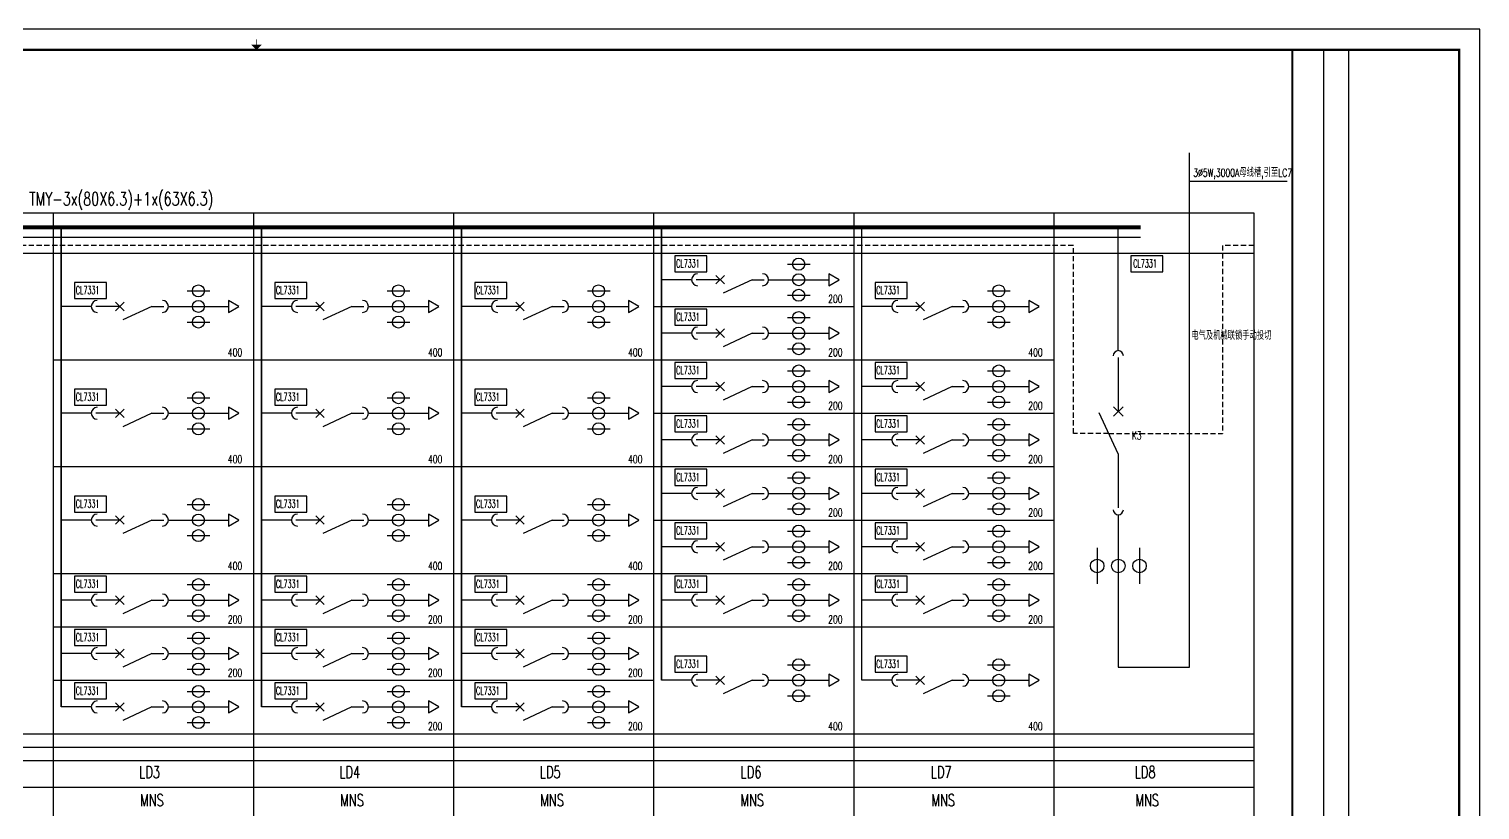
# Model space of a CAD drawing. Extents: x -336391 to 664021, y -458009 to -178412.
# Drawn here: x 469648 to 539259, y -411342 to -373909 of the extents above; entities that cross this region are included whole.
import ezdxf
from ezdxf.enums import TextEntityAlignment as Align

# ---------------------------------------------------------------- set-up
doc = ezdxf.new("R2010")
doc.units = 0
doc.header["$LTSCALE"] = 1000
doc.header["$MEASUREMENT"] = 0
doc.linetypes.add('DASHED2', pattern=[0.375, 0.25, -0.125])
for name, color, linetype in [('A-墙线', 7, 'CONTINUOUS'), ('EQUIP-箱柜', 3, 'CONTINUOUS'), ('WIRE-照明', 6, 'CONTINUOUS'), ('图框', 7, 'CONTINUOUS'), ('电气-文字', 4, 'CONTINUOUS'), ('电气-电缆沟', 9, 'CONTINUOUS'), ('电气-设备标注', 4, 'CONTINUOUS')]:
    doc.layers.add(name, color=color, linetype=linetype)
doc.styles.add('HZ', font='tjromans.shx', dxfattribs={"width": 0.75, "bigfont": 'tjhztxt.shx'})
doc.styles.get("Standard").update_dxf_attribs({"font": 'simplex.shx', "bigfont": 'hztxt.shx'})
doc.linetypes.add('接地线', pattern='A,0.5,-0.25,0,-0.25,["/",Standard,S=0.25,R=0,X=-0.8,Y=-0.12]', length=1)

# ---------------------------------------------------------------- blocks, each defined once
blk = doc.blocks.new('tk2')
at = {"layer": '图框'}
for p, q in [((118900, 84100), (0, 84100)), ((118900, 0), (118900, 84100)), ((111400, 83100), (111400, 41100)), ((112600, 83100), (112600, 41100))]:
    blk.add_line(p, q, dxfattribs=at)
for points, const_width in [([(60200, 83350), (60200, 83600)], 30), ([(109900, 83100), (109900, 1000)], 100)]:
    blk.add_lwpolyline(points, dxfattribs=dict(at, const_width=const_width))
at = {"layer": '图框', "const_width": 120}
blk.add_lwpolyline([(117900, 1000), (117900, 83100), (2500, 83100), (2500, 1000)], close=True, dxfattribs=at)
at = {"layer": '图框'}
blk.add_solid([(59950, 83350), (60450, 83350), (60200, 83100)], dxfattribs=at)

msp = doc.modelspace()

# ---------------------------------------------------------------- linework, layer by layer
at = {"layer": 'EQUIP-箱柜'}
for p, q in [((506037.2, -385179.5), (507125.9, -385179.5)), ((502601, -385722.3), (503008.3, -386129.6)), ((503008.3, -385722.3), (502601, -386129.6)), ((504340.7, -385926), (502948.6, -386575.1)), ((473801, -387002.3), (474208.3, -387409.6)), ((474208.3, -387002.3), (473801, -387409.6)), ((477237.2, -386459.5), (478325.9, -386459.5)), ((483401, -387002.3), (483808.3, -387409.6)), ((483808.3, -387002.3), (483401, -387409.6)), ((486837.2, -386459.5), (487925.9, -386459.5)), ((493001, -387002.3), (493408.3, -387409.6)), ((493408.3, -387002.3), (493001, -387409.6)), ((496437.2, -386459.5), (497525.9, -386459.5)), ((506037.2, -386672.5), (507125.9, -386672.5)), ((512201, -387002.3), (512608.3, -387409.6)), ((512608.3, -387002.3), (512201, -387409.6)), ((515637.2, -386459.5), (516725.9, -386459.5)), ((475540.7, -387206), (474148.6, -387855.1)), ((485140.7, -387206), (483748.6, -387855.1)), ((494740.7, -387206), (493348.6, -387855.1)), ((513940.7, -387206), (512548.6, -387855.1)), ((477237.2, -387952.5), (478325.9, -387952.5)), ((486837.2, -387952.5), (487925.9, -387952.5)), ((496437.2, -387952.5), (497525.9, -387952.5)), ((502601, -388282.3), (503008.3, -388689.6)), ((503008.3, -388282.3), (502601, -388689.6)), ((506037.2, -387739.5), (507125.9, -387739.5)), ((515637.2, -387952.5), (516725.9, -387952.5)), ((504340.7, -388486), (502948.6, -389135.1)), ((506037.2, -389232.5), (507125.9, -389232.5)), ((506037.2, -390299.5), (507125.9, -390299.5)), ((515637.2, -390299.5), (516725.9, -390299.5)), ((502601, -390842.3), (503008.3, -391249.6)), ((503008.3, -390842.3), (502601, -391249.6)), ((504340.7, -391046), (502948.6, -391695.1)), ((512608.3, -390842.3), (512201, -391249.6)), ((512201, -390842.3), (512608.3, -391249.6)), ((513940.7, -391046), (512548.6, -391695.1)), ((477237.2, -391579.5), (478325.9, -391579.5)), ((486837.2, -391579.5), (487925.9, -391579.5)), ((496437.2, -391579.5), (497525.9, -391579.5)), ((506037.2, -391792.5), (507125.9, -391792.5)), ((515637.2, -391792.5), (516725.9, -391792.5)), ((521908.7, -391592.5), (521908.7, -392240.5)), ((473801, -392122.3), (474208.3, -392529.6)), ((474208.3, -392122.3), (473801, -392529.6)), ((475540.7, -392326), (474148.6, -392975.1)), ((483401, -392122.3), (483808.3, -392529.6)), ((483808.3, -392122.3), (483401, -392529.6)), ((485140.7, -392326), (483748.6, -392975.1)), ((493001, -392122.3), (493408.3, -392529.6)), ((493408.3, -392122.3), (493001, -392529.6)), ((494740.7, -392326), (493348.6, -392975.1)), ((521908.7, -394274.7), (520990.4, -392305.5)), ((522137.8, -392469.6), (521679.6, -392011.4)), ((522137.8, -392011.4), (521679.6, -392469.6)), ((477237.2, -393072.5), (478325.9, -393072.5)), ((486837.2, -393072.5), (487925.9, -393072.5)), ((496437.2, -393072.5), (497525.9, -393072.5)), ((506037.2, -392859.5), (507125.9, -392859.5)), ((515637.2, -392859.5), (516725.9, -392859.5)), ((502601, -393402.3), (503008.3, -393809.6)), ((503008.3, -393402.3), (502601, -393809.6)), ((504340.7, -393606), (502948.6, -394255.1)), ((512608.3, -393402.3), (512201, -393809.6)), ((512201, -393402.3), (512608.3, -393809.6)), ((513940.7, -393606), (512548.6, -394255.1)), ((506037.2, -394352.5), (507125.9, -394352.5)), ((515637.2, -394352.5), (516725.9, -394352.5)), ((503008.3, -395962.3), (502601, -396369.6)), ((502601, -395962.3), (503008.3, -396369.6)), ((506037.2, -395419.5), (507125.9, -395419.5)), ((512608.3, -395962.3), (512201, -396369.6)), ((512201, -395962.3), (512608.3, -396369.6)), ((515637.2, -395419.5), (516725.9, -395419.5)), ((477237.2, -396699.5), (478325.9, -396699.5)), ((486837.2, -396699.5), (487925.9, -396699.5)), ((496437.2, -396699.5), (497525.9, -396699.5)), ((504340.7, -396166), (502948.6, -396815.1)), ((513940.7, -396166), (512548.6, -396815.1)), ((473801, -397242.3), (474208.3, -397649.6)), ((474208.3, -397242.3), (473801, -397649.6)), ((475540.7, -397446), (474148.6, -398095.1)), ((483401, -397242.3), (483808.3, -397649.6)), ((483808.3, -397242.3), (483401, -397649.6)), ((485140.7, -397446), (483748.6, -398095.1)), ((493001, -397242.3), (493408.3, -397649.6)), ((493408.3, -397242.3), (493001, -397649.6)), ((494740.7, -397446), (493348.6, -398095.1)), ((506037.2, -396912.5), (507125.9, -396912.5)), ((515637.2, -396912.5), (516725.9, -396912.5)), ((506037.2, -397979.5), (507125.9, -397979.5)), ((515637.2, -397979.5), (516725.9, -397979.5)), ((477237.2, -398192.5), (478325.9, -398192.5)), ((486837.2, -398192.5), (487925.9, -398192.5)), ((496437.2, -398192.5), (497525.9, -398192.5)), ((502601, -398522.3), (503008.3, -398929.6)), ((503008.3, -398522.3), (502601, -398929.6)), ((504340.7, -398726), (502948.6, -399375.1)), ((512608.3, -398522.3), (512201, -398929.6)), ((512201, -398522.3), (512608.3, -398929.6)), ((513940.7, -398726), (512548.6, -399375.1)), ((506037.2, -399472.5), (507125.9, -399472.5)), ((515637.2, -399472.5), (516725.9, -399472.5)), ((477237.2, -400539.5), (478325.9, -400539.5)), ((486837.2, -400539.5), (487925.9, -400539.5)), ((496437.2, -400539.5), (497525.9, -400539.5)), ((506037.2, -400539.5), (507125.9, -400539.5)), ((515637.2, -400539.5), (516725.9, -400539.5)), ((473801, -401082.3), (474208.3, -401489.6)), ((474208.3, -401082.3), (473801, -401489.6)), ((475540.7, -401286), (474148.6, -401935.1)), ((483604.7, -401286), (482452.7, -401286)), ((483401, -401082.3), (483808.3, -401489.6)), ((483808.3, -401082.3), (483401, -401489.6)), ((485140.7, -401286), (483748.6, -401935.1)), ((493204.7, -401286), (492052.7, -401286)), ((493001, -401082.3), (493408.3, -401489.6)), ((493408.3, -401082.3), (493001, -401489.6)), ((494740.7, -401286), (493348.6, -401935.1)), ((503008.3, -401082.3), (502601, -401489.6)), ((502601, -401082.3), (503008.3, -401489.6)), ((504340.7, -401286), (502948.6, -401935.1)), ((512201, -401082.3), (512608.3, -401489.6)), ((512608.3, -401082.3), (512201, -401489.6)), ((513940.7, -401286), (512548.6, -401935.1)), ((477237.2, -402032.5), (478325.9, -402032.5)), ((486837.2, -402032.5), (487925.9, -402032.5)), ((496437.2, -402032.5), (497525.9, -402032.5)), ((506037.2, -402032.5), (507125.9, -402032.5)), ((515637.2, -402032.5), (516725.9, -402032.5)), ((474208.3, -403642.3), (473801, -404049.6)), ((473801, -403642.3), (474208.3, -404049.6)), ((477237.2, -403099.5), (478325.9, -403099.5)), ((483401, -403642.3), (483808.3, -404049.6)), ((483808.3, -403642.3), (483401, -404049.6)), ((486837.2, -403099.5), (487925.9, -403099.5)), ((493001, -403642.3), (493408.3, -404049.6)), ((493408.3, -403642.3), (493001, -404049.6)), ((496437.2, -403099.5), (497525.9, -403099.5)), ((475540.7, -403846), (474148.6, -404495.1)), ((483604.7, -403846), (482452.7, -403846)), ((485140.7, -403846), (483748.6, -404495.1)), ((485140.7, -403846), (485716.7, -403846)), ((493204.7, -403846), (492052.7, -403846)), ((494740.7, -403846), (493348.6, -404495.1)), ((494740.7, -403846), (495316.7, -403846)), ((506037.2, -404379.5), (507125.9, -404379.5)), ((515637.2, -404379.5), (516725.9, -404379.5)), ((477237.2, -404592.5), (478325.9, -404592.5)), ((486837.2, -404592.5), (487925.9, -404592.5)), ((496437.2, -404592.5), (497525.9, -404592.5)), ((503008.3, -404922.3), (502601, -405329.6)), ((502601, -404922.3), (503008.3, -405329.6)), ((504340.7, -405126), (502948.6, -405775.1)), ((512608.3, -404922.3), (512201, -405329.6)), ((512201, -404922.3), (512608.3, -405329.6)), ((513940.7, -405126), (512548.6, -405775.1)), ((477237.2, -405659.5), (478325.9, -405659.5)), ((486837.2, -405659.5), (487925.9, -405659.5)), ((496437.2, -405659.5), (497525.9, -405659.5)), ((474208.3, -406202.3), (473801, -406609.6)), ((473801, -406202.3), (474208.3, -406609.6)), ((475540.7, -406406), (474148.6, -407055.1)), ((483401, -406202.3), (483808.3, -406609.6)), ((483808.3, -406202.3), (483401, -406609.6)), ((485140.7, -406406), (483748.6, -407055.1)), ((493001, -406202.3), (493408.3, -406609.6)), ((493408.3, -406202.3), (493001, -406609.6)), ((494740.7, -406406), (493348.6, -407055.1)), ((506037.2, -405872.5), (507125.9, -405872.5)), ((515637.2, -405872.5), (516725.9, -405872.5)), ((477237.2, -407152.5), (478325.9, -407152.5)), ((486837.2, -407152.5), (487925.9, -407152.5)), ((496437.2, -407152.5), (497525.9, -407152.5))]:
    msp.add_line(p, q, dxfattribs=at)
at = {"layer": 'EQUIP-箱柜', "color": 3}
for p, q in [((502804.7, -385926), (501652.7, -385926)), ((504340.7, -385926), (504916.7, -385926)), ((502804.7, -388486), (501652.7, -388486)), ((504340.7, -388486), (504916.7, -388486)), ((502804.7, -391046), (501652.7, -391046)), ((504340.7, -391046), (504916.7, -391046)), ((512404.7, -391046), (511252.7, -391046)), ((513940.7, -391046), (514516.7, -391046)), ((502804.7, -393606), (501652.7, -393606)), ((504340.7, -393606), (504916.7, -393606)), ((512404.7, -393606), (511252.7, -393606)), ((513940.7, -393606), (514516.7, -393606)), ((502804.7, -396166), (501652.7, -396166)), ((504340.7, -396166), (504916.7, -396166)), ((512404.7, -396166), (511252.7, -396166)), ((513940.7, -396166), (514516.7, -396166)), ((502804.7, -398726), (501652.7, -398726)), ((504340.7, -398726), (504916.7, -398726)), ((512404.7, -398726), (511252.7, -398726)), ((513940.7, -398726), (514516.7, -398726)), ((474004.7, -401286), (472852.7, -401286)), ((475540.7, -401286), (476116.7, -401286)), ((502804.7, -401286), (501652.7, -401286)), ((504340.7, -401286), (504916.7, -401286)), ((512404.7, -401286), (511252.7, -401286)), ((513940.7, -401286), (514516.7, -401286)), ((474004.7, -403846), (472852.7, -403846)), ((475540.7, -403846), (476116.7, -403846)), ((474004.7, -406406), (472852.7, -406406)), ((475540.7, -406406), (476116.7, -406406))]:
    msp.add_line(p, q, dxfattribs=at)
at = {"layer": 'EQUIP-箱柜'}
for points in [[(508012.7, -386214), (508511.5, -385926), (508012.7, -385638)], [(479212.7, -387494), (479711.5, -387206), (479212.7, -386918)], [(488812.7, -387494), (489311.5, -387206), (488812.7, -386918)], [(498412.7, -387494), (498911.5, -387206), (498412.7, -386918)], [(517612.7, -387494), (518111.5, -387206), (517612.7, -386918)], [(508012.7, -388774), (508511.5, -388486), (508012.7, -388198)], [(508012.7, -391334), (508511.5, -391046), (508012.7, -390758)], [(517612.7, -391334), (518111.5, -391046), (517612.7, -390758)], [(479212.7, -392614), (479711.5, -392326), (479212.7, -392038)], [(488812.7, -392614), (489311.5, -392326), (488812.7, -392038)], [(498412.7, -392614), (498911.5, -392326), (498412.7, -392038)], [(508012.7, -393894), (508511.5, -393606), (508012.7, -393318)], [(517612.7, -393894), (518111.5, -393606), (517612.7, -393318)], [(508012.7, -396454), (508511.5, -396166), (508012.7, -395878)], [(517612.7, -396454), (518111.5, -396166), (517612.7, -395878)], [(479212.7, -397734), (479711.5, -397446), (479212.7, -397158)], [(488812.7, -397734), (489311.5, -397446), (488812.7, -397158)], [(498412.7, -397734), (498911.5, -397446), (498412.7, -397158)], [(508012.7, -399014), (508511.5, -398726), (508012.7, -398438)], [(517612.7, -399014), (518111.5, -398726), (517612.7, -398438)], [(479212.7, -401574), (479711.5, -401286), (479212.7, -400998)], [(488812.7, -401574), (489311.5, -401286), (488812.7, -400998)], [(498412.7, -401574), (498911.5, -401286), (498412.7, -400998)], [(508012.7, -401574), (508511.5, -401286), (508012.7, -400998)], [(517612.7, -401574), (518111.5, -401286), (517612.7, -400998)], [(479212.7, -404134), (479711.5, -403846), (479212.7, -403558)], [(488812.7, -404134), (489311.5, -403846), (488812.7, -403558)], [(498412.7, -404134), (498911.5, -403846), (498412.7, -403558)], [(508012.7, -405414), (508511.5, -405126), (508012.7, -404838)], [(517612.7, -405414), (518111.5, -405126), (517612.7, -404838)], [(479212.7, -406694), (479711.5, -406406), (479212.7, -406118)], [(488812.7, -406694), (489311.5, -406406), (488812.7, -406118)], [(498412.7, -406694), (498911.5, -406406), (498412.7, -406118)]]:
    msp.add_lwpolyline(points, close=True, dxfattribs=at)
for centre, radius in [((506572.7, -385179.5), 288), ((506572.7, -385926), 288), ((477772.7, -386459.5), 288), ((487372.7, -386459.5), 288), ((496972.7, -386459.5), 288), ((516172.7, -386459.5), 288), ((477772.7, -387206), 288), ((487372.7, -387206), 288), ((496972.7, -387206), 288), ((506572.7, -386672.5), 288), ((516172.7, -387206), 288), ((477772.7, -387952.5), 288), ((487372.7, -387952.5), 288), ((496972.7, -387952.5), 288), ((506572.7, -387739.5), 288), ((516172.7, -387952.5), 288), ((506572.7, -388486), 288), ((506572.7, -389232.5), 288), ((506572.7, -390299.5), 288), ((516172.7, -390299.5), 288), ((506572.7, -391046), 288), ((516172.7, -391046), 288), ((477772.7, -391579.5), 288), ((487372.7, -391579.5), 288), ((496972.7, -391579.5), 288), ((506572.7, -391792.5), 288), ((516172.7, -391792.5), 288), ((477772.7, -392326), 288), ((487372.7, -392326), 288), ((496972.7, -392326), 288), ((506572.7, -392859.5), 288), ((516172.7, -392859.5), 288), ((477772.7, -393072.5), 288), ((487372.7, -393072.5), 288), ((496972.7, -393072.5), 288), ((506572.7, -393606), 288), ((516172.7, -393606), 288), ((506572.7, -394352.5), 288), ((516172.7, -394352.5), 288), ((506572.7, -395419.5), 288), ((516172.7, -395419.5), 288), ((506572.7, -396166), 288), ((516172.7, -396166), 288), ((477772.7, -396699.5), 288), ((487372.7, -396699.5), 288), ((496972.7, -396699.5), 288), ((506572.7, -396912.5), 288), ((516172.7, -396912.5), 288), ((477772.7, -397446), 288), ((487372.7, -397446), 288), ((496972.7, -397446), 288), ((477772.7, -398192.5), 288), ((487372.7, -398192.5), 288), ((496972.7, -398192.5), 288), ((506572.7, -397979.5), 288), ((516172.7, -397979.5), 288), ((506572.7, -398726), 288), ((516172.7, -398726), 288), ((506572.7, -399472.5), 288), ((516172.7, -399472.5), 288), ((520893.3, -399645), 324), ((521908.7, -399645), 324), ((522924.1, -399645), 324), ((477772.7, -400539.5), 288), ((487372.7, -400539.5), 288), ((496972.7, -400539.5), 288), ((506572.7, -400539.5), 288), ((516172.7, -400539.5), 288), ((477772.7, -401286), 288), ((487372.7, -401286), 288), ((496972.7, -401286), 288), ((506572.7, -401286), 288), ((516172.7, -401286), 288), ((477772.7, -402032.5), 288), ((487372.7, -402032.5), 288), ((496972.7, -402032.5), 288), ((506572.7, -402032.5), 288), ((516172.7, -402032.5), 288), ((477772.7, -403099.5), 288), ((487372.7, -403099.5), 288), ((496972.7, -403099.5), 288), ((477772.7, -403846), 288), ((487372.7, -403846), 288), ((496972.7, -403846), 288), ((477772.7, -404592.5), 288), ((487372.7, -404592.5), 288), ((496972.7, -404592.5), 288), ((506572.7, -404379.5), 288), ((516172.7, -404379.5), 288), ((506572.7, -405126), 288), ((516172.7, -405126), 288), ((477772.7, -405659.5), 288), ((487372.7, -405659.5), 288), ((496972.7, -405659.5), 288), ((506572.7, -405872.5), 288), ((516172.7, -405872.5), 288), ((477772.7, -406406), 288), ((487372.7, -406406), 288), ((496972.7, -406406), 288), ((477772.7, -407152.5), 288), ((487372.7, -407152.5), 288), ((496972.7, -407152.5), 288)]:
    msp.add_circle(centre, radius, dxfattribs=at)
for centre, radius, start, end in [((501724.7, -385926), 288, 90, 270), ((504844.7, -385926), 288, 270, 90), ((472924.7, -387206), 288, 90, 270), ((476044.7, -387206), 288, 270, 90), ((482524.7, -387206), 288, 90, 270), ((485644.7, -387206), 288, 270, 90), ((492124.7, -387206), 288, 90, 270), ((495244.7, -387206), 288, 270, 90), ((511324.7, -387206), 288, 90, 270), ((514444.7, -387206), 288, 270, 90), ((501724.7, -388486), 288, 90, 270), ((504844.7, -388486), 288, 270, 90), ((521908.7, -389567.5), 243, 0, 180), ((501724.7, -391046), 288, 90, 270), ((504844.7, -391046), 288, 270, 90), ((511324.7, -391046), 288, 90, 270), ((514444.7, -391046), 288, 270, 90), ((472924.7, -392326), 288, 90, 270), ((476044.7, -392326), 288, 270, 90), ((482524.7, -392326), 288, 90, 270), ((485644.7, -392326), 288, 270, 90), ((492124.7, -392326), 288, 90, 270), ((495244.7, -392326), 288, 270, 90), ((501724.7, -393606), 288, 90, 270), ((504844.7, -393606), 288, 270, 90), ((511324.7, -393606), 288, 90, 270), ((514444.7, -393606), 288, 270, 90), ((501724.7, -396166), 288, 90, 270), ((504844.7, -396166), 288, 270, 90), ((511324.7, -396166), 288, 90, 270), ((514444.7, -396166), 288, 270, 90), ((472924.7, -397446), 288, 90, 270), ((476044.7, -397446), 288, 270, 90), ((482524.7, -397446), 288, 90, 270), ((485644.7, -397446), 288, 270, 90), ((492124.7, -397446), 288, 90, 270), ((495244.7, -397446), 288, 270, 90), ((521908.7, -396947.7), 243, 180, 0), ((501724.7, -398726), 288, 90, 270), ((504844.7, -398726), 288, 270, 90), ((511324.7, -398726), 288, 90, 270), ((514444.7, -398726), 288, 270, 90), ((472924.7, -401286), 288, 90, 270), ((476044.7, -401286), 288, 270, 90), ((482524.7, -401286), 288, 90, 270), ((485644.7, -401286), 288, 270, 90), ((492124.7, -401286), 288, 90, 270), ((495244.7, -401286), 288, 270, 90), ((501724.7, -401286), 288, 90, 270), ((504844.7, -401286), 288, 270, 90), ((511324.7, -401286), 288, 90, 270), ((514444.7, -401286), 288, 270, 90), ((472924.7, -403846), 288, 90, 270), ((476044.7, -403846), 288, 270, 90), ((482524.7, -403846), 288, 90, 270), ((485644.7, -403846), 288, 270, 90), ((492124.7, -403846), 288, 90, 270), ((495244.7, -403846), 288, 270, 90), ((501724.7, -405126), 288, 90, 270), ((504844.7, -405126), 288, 270, 90), ((511324.7, -405126), 288, 90, 270), ((514444.7, -405126), 288, 270, 90), ((472924.7, -406406), 288, 90, 270), ((476044.7, -406406), 288, 270, 90), ((482524.7, -406406), 288, 90, 270), ((485644.7, -406406), 288, 270, 90), ((492124.7, -406406), 288, 90, 270), ((495244.7, -406406), 288, 270, 90)]:
    msp.add_arc(centre, radius, start, end, dxfattribs=at)
at = {"layer": 'WIRE-照明'}
for p, q in [((525316.7, -404492.9), (525316.7, -379838.9)), ((521908.7, -389324.5), (521908.7, -383420.3)), ((501436.7, -385926), (499996.7, -385926)), ((505132.7, -385926), (508012.7, -385926)), ((472636.7, -387206), (471196.7, -387206)), ((476332.7, -387206), (479212.7, -387206)), ((482236.7, -387206), (480796.7, -387206)), ((485932.7, -387206), (488812.7, -387206)), ((491836.7, -387206), (490396.7, -387206)), ((495532.7, -387206), (498412.7, -387206)), ((511036.7, -387206), (509596.7, -387206)), ((514732.7, -387206), (517612.7, -387206)), ((501436.7, -388486), (499996.7, -388486)), ((505132.7, -388486), (508012.7, -388486)), ((521908.7, -389648.5), (521908.7, -391592.5)), ((501436.7, -391046), (499996.7, -391046)), ((505132.7, -391046), (508012.7, -391046)), ((511036.7, -391046), (509596.7, -391046)), ((514732.7, -391046), (517612.7, -391046)), ((472636.7, -392326), (471196.7, -392326)), ((476332.7, -392326), (479212.7, -392326)), ((482236.7, -392326), (480796.7, -392326)), ((485932.7, -392326), (488812.7, -392326)), ((491836.7, -392326), (490396.7, -392326)), ((495532.7, -392326), (498412.7, -392326)), ((501436.7, -393606), (499996.7, -393606)), ((505132.7, -393606), (508012.7, -393606)), ((511036.7, -393606), (509596.7, -393606)), ((514732.7, -393606), (517612.7, -393606)), ((521908.7, -394922.7), (521908.7, -396866.7)), ((501436.7, -396166), (499996.7, -396166)), ((505132.7, -396166), (508012.7, -396166)), ((511036.7, -396166), (509596.7, -396166)), ((514732.7, -396166), (517612.7, -396166)), ((472636.7, -397446), (471196.7, -397446)), ((476332.7, -397446), (479212.7, -397446)), ((482236.7, -397446), (480796.7, -397446)), ((485932.7, -397446), (488812.7, -397446)), ((491836.7, -397446), (490396.7, -397446)), ((495532.7, -397446), (498412.7, -397446)), ((521908.7, -397190.7), (521908.7, -404492.9)), ((501436.7, -398726), (499996.7, -398726)), ((505132.7, -398726), (508012.7, -398726)), ((511036.7, -398726), (509596.7, -398726)), ((514732.7, -398726), (517612.7, -398726)), ((520893.3, -398781), (520893.3, -400509)), ((522924.1, -398781), (522924.1, -400509)), ((472636.7, -401286), (471196.7, -401286)), ((476332.7, -401286), (479212.7, -401286)), ((482236.7, -401286), (480796.7, -401286)), ((485932.7, -401286), (488812.7, -401286)), ((491836.7, -401286), (490396.7, -401286)), ((495532.7, -401286), (498412.7, -401286)), ((501436.7, -401286), (499996.7, -401286)), ((505132.7, -401286), (508012.7, -401286)), ((511036.7, -401286), (509596.7, -401286)), ((514732.7, -401286), (517612.7, -401286)), ((472636.7, -403846), (471196.7, -403846)), ((476332.7, -403846), (479212.7, -403846)), ((482236.7, -403846), (480796.7, -403846)), ((485932.7, -403846), (488812.7, -403846)), ((491836.7, -403846), (490396.7, -403846)), ((495532.7, -403846), (498412.7, -403846)), ((501436.7, -405126), (499996.7, -405126)), ((505132.7, -405126), (508012.7, -405126)), ((511036.7, -405126), (509596.7, -405126)), ((514732.7, -405126), (517612.7, -405126)), ((521908.7, -404492.9), (525316.7, -404492.9)), ((472636.7, -406406), (471196.7, -406406)), ((476332.7, -406406), (479212.7, -406406)), ((482236.7, -406406), (480796.7, -406406)), ((485932.7, -406406), (488812.7, -406406)), ((491836.7, -406406), (490396.7, -406406)), ((495532.7, -406406), (498412.7, -406406))]:
    msp.add_line(p, q, dxfattribs=at)
at = {"layer": 'WIRE-照明', "color": 3}
for p, q in [((458856.7, -383893.1), (522978.6, -383893.1)), ((474004.7, -387206), (472852.7, -387206)), ((475540.7, -387206), (476116.7, -387206)), ((483604.7, -387206), (482452.7, -387206)), ((485140.7, -387206), (485716.7, -387206)), ((493204.7, -387206), (492052.7, -387206)), ((494740.7, -387206), (495316.7, -387206)), ((512404.7, -387206), (511252.7, -387206)), ((513940.7, -387206), (514516.7, -387206)), ((474004.7, -392326), (472852.7, -392326)), ((475540.7, -392326), (476116.7, -392326)), ((483604.7, -392326), (482452.7, -392326)), ((485140.7, -392326), (485716.7, -392326)), ((493204.7, -392326), (492052.7, -392326)), ((494740.7, -392326), (495316.7, -392326)), ((474004.7, -397446), (472852.7, -397446)), ((475540.7, -397446), (476116.7, -397446)), ((483604.7, -397446), (482452.7, -397446)), ((485140.7, -397446), (485716.7, -397446)), ((493204.7, -397446), (492052.7, -397446)), ((494740.7, -397446), (495316.7, -397446)), ((485140.7, -401286), (485716.7, -401286)), ((494740.7, -401286), (495316.7, -401286)), ((502804.7, -405126), (501652.7, -405126)), ((504340.7, -405126), (504916.7, -405126)), ((512404.7, -405126), (511252.7, -405126)), ((513940.7, -405126), (514516.7, -405126)), ((483604.7, -406406), (482452.7, -406406)), ((485140.7, -406406), (485716.7, -406406)), ((493204.7, -406406), (492052.7, -406406)), ((494740.7, -406406), (495316.7, -406406))]:
    msp.add_line(p, q, dxfattribs=at)
at = {"layer": 'WIRE-照明', "linetype": '接地线'}
msp.add_line((425555.5, -408326), (528412.7, -408326), dxfattribs=at)
at = {"layer": 'WIRE-照明', "color": 3, "const_width": 192}
for points in [[(458856.7, -383420.3), (499612.7, -383420.3)], [(499612.7, -383420.3), (522984.4, -383420.3)]]:
    msp.add_lwpolyline(points, dxfattribs=at)
at = {"layer": 'WIRE-照明', "const_width": 76.8}
for points in [[(471196.7, -383420.3), (471196.7, -406406)], [(480796.7, -383420.3), (480796.7, -406406)], [(490396.7, -383420.3), (490396.7, -406406)], [(499996.7, -383420.3), (499996.7, -405126)], [(509596.7, -383420.3), (509596.7, -405126)]]:
    msp.add_lwpolyline(points, dxfattribs=at)
at = {"layer": '电气-文字'}
for p, q in [((425555.5, -382726), (499612.7, -382726)), ((470812.7, -382726), (470812.7, -438406)), ((470812.7, -382726), (470812.7, -438406)), ((480412.7, -382726), (480412.7, -438406)), ((490012.7, -382726), (490012.7, -438406)), ((499612.7, -382726), (499612.7, -438406)), ((499612.7, -382726), (499612.7, -438406)), ((499612.7, -382726), (499612.7, -438406)), ((499612.7, -382726), (499612.7, -438406)), ((499612.7, -382726), (499612.7, -438406)), ((499612.7, -382726), (528412.7, -382726)), ((499612.7, -382726), (499612.7, -438406)), ((499612.7, -382726), (499612.7, -438406)), ((509212.7, -382726), (509212.7, -438406)), ((518812.7, -382726), (518812.7, -438406)), ((528412.7, -382726), (528412.7, -438406)), ((425555.5, -384646), (499612.7, -384646)), ((499612.7, -384646), (528412.7, -384646)), ((499612.7, -387206), (509212.7, -387206)), ((470812.7, -389766), (480412.7, -389766)), ((480412.7, -389766), (490012.7, -389766)), ((490012.7, -389766), (499612.7, -389766)), ((499612.7, -389766), (509212.7, -389766)), ((509212.7, -389766), (518812.7, -389766)), ((499612.7, -392326), (509212.7, -392326)), ((509212.7, -392326), (518812.7, -392326)), ((470812.7, -394886), (480412.7, -394886)), ((480412.7, -394886), (490012.7, -394886)), ((490012.7, -394886), (499612.7, -394886)), ((499612.7, -394886), (509212.7, -394886)), ((509212.7, -394886), (518812.7, -394886)), ((499612.7, -397446), (509212.7, -397446)), ((509212.7, -397446), (518812.7, -397446)), ((470812.7, -400006), (480412.7, -400006)), ((480412.7, -400006), (490012.7, -400006)), ((490012.7, -400006), (499612.7, -400006)), ((499612.7, -400006), (509212.7, -400006)), ((509212.7, -400006), (518812.7, -400006)), ((470812.7, -402566), (480412.7, -402566)), ((480412.7, -402566), (490012.7, -402566)), ((490012.7, -402566), (499612.7, -402566)), ((499612.7, -402566), (509212.7, -402566)), ((509212.7, -402566), (518812.7, -402566)), ((470812.7, -405126), (480412.7, -405126)), ((480412.7, -405126), (490012.7, -405126)), ((490012.7, -405126), (499612.7, -405126)), ((425555.5, -407686), (499612.7, -407686)), ((480412.7, -407686), (499612.7, -407686)), ((499612.7, -407686), (528412.7, -407686)), ((425555.5, -408966), (499612.7, -408966)), ((499612.7, -408966), (528412.7, -408966)), ((425555.5, -410246), (499612.7, -410246)), ((499612.7, -410246), (528412.7, -410246))]:
    msp.add_line(p, q, dxfattribs=at)
for points in [[(500636.7, -384774), (500636.7, -385542), (502172.7, -385542), (502172.7, -384774)], [(471836.7, -386054), (471836.7, -386822), (473372.7, -386822), (473372.7, -386054)], [(481436.7, -386054), (481436.7, -386822), (482972.7, -386822), (482972.7, -386054)], [(491036.7, -386054), (491036.7, -386822), (492572.7, -386822), (492572.7, -386054)], [(510236.7, -386054), (510236.7, -386822), (511772.7, -386822), (511772.7, -386054)], [(500636.7, -387334), (500636.7, -388102), (502172.7, -388102), (502172.7, -387334)], [(500636.7, -389894), (500636.7, -390662), (502172.7, -390662), (502172.7, -389894)], [(510236.7, -389894), (510236.7, -390662), (511772.7, -390662), (511772.7, -389894)], [(471836.7, -391174), (471836.7, -391942), (473372.7, -391942), (473372.7, -391174)], [(481436.7, -391174), (481436.7, -391942), (482972.7, -391942), (482972.7, -391174)], [(491036.7, -391174), (491036.7, -391942), (492572.7, -391942), (492572.7, -391174)], [(500636.7, -392454), (500636.7, -393222), (502172.7, -393222), (502172.7, -392454)], [(510236.7, -392454), (510236.7, -393222), (511772.7, -393222), (511772.7, -392454)], [(500636.7, -395014), (500636.7, -395782), (502172.7, -395782), (502172.7, -395014)], [(510236.7, -395014), (510236.7, -395782), (511772.7, -395782), (511772.7, -395014)], [(471836.7, -396294), (471836.7, -397062), (473372.7, -397062), (473372.7, -396294)], [(481436.7, -396294), (481436.7, -397062), (482972.7, -397062), (482972.7, -396294)], [(491036.7, -396294), (491036.7, -397062), (492572.7, -397062), (492572.7, -396294)], [(500636.7, -397574), (500636.7, -398342), (502172.7, -398342), (502172.7, -397574)], [(510236.7, -397574), (510236.7, -398342), (511772.7, -398342), (511772.7, -397574)], [(471836.7, -400134), (471836.7, -400902), (473372.7, -400902), (473372.7, -400134)], [(481436.7, -400134), (481436.7, -400902), (482972.7, -400902), (482972.7, -400134)], [(491036.7, -400134), (491036.7, -400902), (492572.7, -400902), (492572.7, -400134)], [(500636.7, -400134), (500636.7, -400902), (502172.7, -400902), (502172.7, -400134)], [(510236.7, -400134), (510236.7, -400902), (511772.7, -400902), (511772.7, -400134)], [(471836.7, -402694), (471836.7, -403462), (473372.7, -403462), (473372.7, -402694)], [(481436.7, -402694), (481436.7, -403462), (482972.7, -403462), (482972.7, -402694)], [(491036.7, -402694), (491036.7, -403462), (492572.7, -403462), (492572.7, -402694)], [(500636.7, -403974), (500636.7, -404742), (502172.7, -404742), (502172.7, -403974)], [(510236.7, -403974), (510236.7, -404742), (511772.7, -404742), (511772.7, -403974)], [(471836.7, -405254), (471836.7, -406022), (473372.7, -406022), (473372.7, -405254)], [(481436.7, -405254), (481436.7, -406022), (482972.7, -406022), (482972.7, -405254)], [(491036.7, -405254), (491036.7, -406022), (492572.7, -406022), (492572.7, -405254)]]:
    msp.add_lwpolyline(points, close=True, dxfattribs=at)
at = {"layer": '电气-电缆沟', "linetype": 'DASHED2'}
for p, q in [((519756.9, -384282.1), (458455.5, -384282.1)), ((519756.9, -393290.1), (519756.9, -384282.1)), ((528412.7, -384282.1), (526903.9, -384282.1)), ((526903.9, -384282.1), (526903.9, -393290.1)), ((521449.5, -393290.1), (519756.9, -393290.1)), ((521449.5, -393290.1), (526903.9, -393290.1))]:
    msp.add_line(p, q, dxfattribs=at)
at = {"layer": '电气-设备标注'}
msp.add_line((525316.7, -381205.5), (530003.4, -381205.5), dxfattribs=at)
at = {"layer": '电气-设备标注', "color": 3}
msp.add_line((521908.7, -394274.7), (521908.7, -394922.7), dxfattribs=at)
at = {"layer": '电气-设备标注'}
msp.add_lwpolyline([(522504.6, -384774), (522504.6, -385542), (524040.6, -385542), (524040.6, -384774)], close=True, dxfattribs=at)

# ---------------------------------------------------------------- block references
at = {"layer": 'A-墙线'}
msp.add_blockref('tk2', (420359.4, -458008.9), dxfattribs=at)

# ---------------------------------------------------------------- texts
at = {"layer": '电气-文字', "style": 'HZ', "width": 0.7}
msp.add_text('TMY-3x(80X6.3)+1x(63X6.3)', height=640, dxfattribs=at).set_placement((474070.9, -382092.4), align=Align.MIDDLE)
at = {"layer": '电气-文字', "style": 'HZ'}
for s, height, width, p in [('CL7331', 384, 0.5, (500694.1, -385336)), ('CL7331', 384, 0.5, (471894.1, -386616)), ('CL7331', 384, 0.5, (481494.1, -386616)), ('CL7331', 384, 0.5, (491094.1, -386616)), ('CL7331', 384, 0.5, (510294.1, -386616)), ('200', 384, 0.7, (507987.5, -387038.8)), ('CL7331', 384, 0.5, (500694.1, -387896)), ('电气及机械联锁手动投切', 384, 0.7, (525410.3, -388797.6)), ('400', 384, 0.7, (479187.5, -389598.8)), ('400', 384, 0.7, (488787.5, -389598.8)), ('400', 384, 0.7, (498387.5, -389598.8)), ('200', 384, 0.7, (507987.5, -389598.8)), ('400', 384, 0.7, (517587.5, -389598.8)), ('CL7331', 384, 0.5, (500694.1, -390456)), ('CL7331', 384, 0.5, (510294.1, -390456)), ('CL7331', 384, 0.5, (471894.1, -391736)), ('CL7331', 384, 0.5, (481494.1, -391736)), ('CL7331', 384, 0.5, (491094.1, -391736)), ('200', 384, 0.7, (507987.5, -392158.8)), ('200', 384, 0.7, (517587.5, -392158.8)), ('CL7331', 384, 0.5, (500694.1, -393016)), ('CL7331', 384, 0.5, (510294.1, -393016)), ('400', 384, 0.7, (479187.5, -394718.8)), ('400', 384, 0.7, (488787.5, -394718.8)), ('400', 384, 0.7, (498387.5, -394718.8)), ('200', 384, 0.7, (507987.5, -394718.8)), ('200', 384, 0.7, (517587.5, -394718.8)), ('CL7331', 384, 0.5, (500694.1, -395576)), ('CL7331', 384, 0.5, (510294.1, -395576)), ('CL7331', 384, 0.5, (471894.1, -396856)), ('CL7331', 384, 0.5, (481494.1, -396856)), ('CL7331', 384, 0.5, (491094.1, -396856)), ('200', 384, 0.7, (507987.5, -397278.8)), ('200', 384, 0.7, (517587.5, -397278.8)), ('CL7331', 384, 0.5, (500694.1, -398136)), ('CL7331', 384, 0.5, (510294.1, -398136)), ('400', 384, 0.7, (479187.5, -399838.8)), ('400', 384, 0.7, (488787.5, -399838.8)), ('400', 384, 0.7, (498387.5, -399838.8)), ('200', 384, 0.7, (507987.5, -399838.8)), ('200', 384, 0.7, (517587.5, -399838.8)), ('CL7331', 384, 0.5, (471894.1, -400696)), ('CL7331', 384, 0.5, (481494.1, -400696)), ('CL7331', 384, 0.5, (491094.1, -400696)), ('CL7331', 384, 0.5, (500694.1, -400696)), ('CL7331', 384, 0.5, (510294.1, -400696)), ('200', 384, 0.7, (479187.5, -402398.8)), ('200', 384, 0.7, (488787.5, -402398.8)), ('200', 384, 0.7, (498387.5, -402398.8)), ('200', 384, 0.7, (507987.5, -402398.8)), ('200', 384, 0.7, (517587.5, -402398.8)), ('CL7331', 384, 0.5, (471894.1, -403256)), ('CL7331', 384, 0.5, (481494.1, -403256)), ('CL7331', 384, 0.5, (491094.1, -403256)), ('CL7331', 384, 0.5, (500694.1, -404536)), ('CL7331', 384, 0.5, (510294.1, -404536)), ('200', 384, 0.7, (479187.5, -404958.8)), ('200', 384, 0.7, (488787.5, -404958.8)), ('200', 384, 0.7, (498387.5, -404958.8)), ('CL7331', 384, 0.5, (471894.1, -405816)), ('CL7331', 384, 0.5, (481494.1, -405816)), ('CL7331', 384, 0.5, (491094.1, -405816)), ('200', 384, 0.7, (488787.5, -407518.8)), ('200', 384, 0.7, (498387.5, -407518.8)), ('400', 384, 0.7, (507987.5, -407518.8)), ('400', 384, 0.7, (517587.5, -407518.8)), ('LD3', 576, 0.7, (474932, -409813.5)), ('LD4', 576, 0.7, (484532, -409813.5)), ('LD5', 576, 0.7, (494153.6, -409813.5)), ('LD6', 576, 0.7, (503784.5, -409813.5)), ('LD7', 576, 0.7, (512910.8, -409813.5)), ('LD8', 576, 0.7, (522695.3, -409813.5)), ('MNS', 576, 0.7, (474972.2, -411157.5)), ('MNS', 576, 0.7, (484572.2, -411157.5)), ('MNS', 576, 0.7, (494172.2, -411157.5)), ('MNS', 576, 0.7, (503772.2, -411157.5)), ('MNS', 576, 0.7, (512934.4, -411157.5)), ('MNS', 576, 0.7, (522721.2, -411157.5))]:
    msp.add_text(s, height=height, dxfattribs=dict(at, width=width)).set_placement(p)
at = {"layer": '电气-设备标注', "style": 'HZ'}
for s, width, p in [('3%%C5W,3000A母线槽,引至LC7', 0.7, (525504.2, -380987)), ('CL7331', 0.5, (522624.4, -385336)), ('K3', 0.7, (522552.1, -393583.6))]:
    msp.add_text(s, height=384, dxfattribs=dict(at, width=width)).set_placement(p)

doc.saveas('drawing.dxf')
